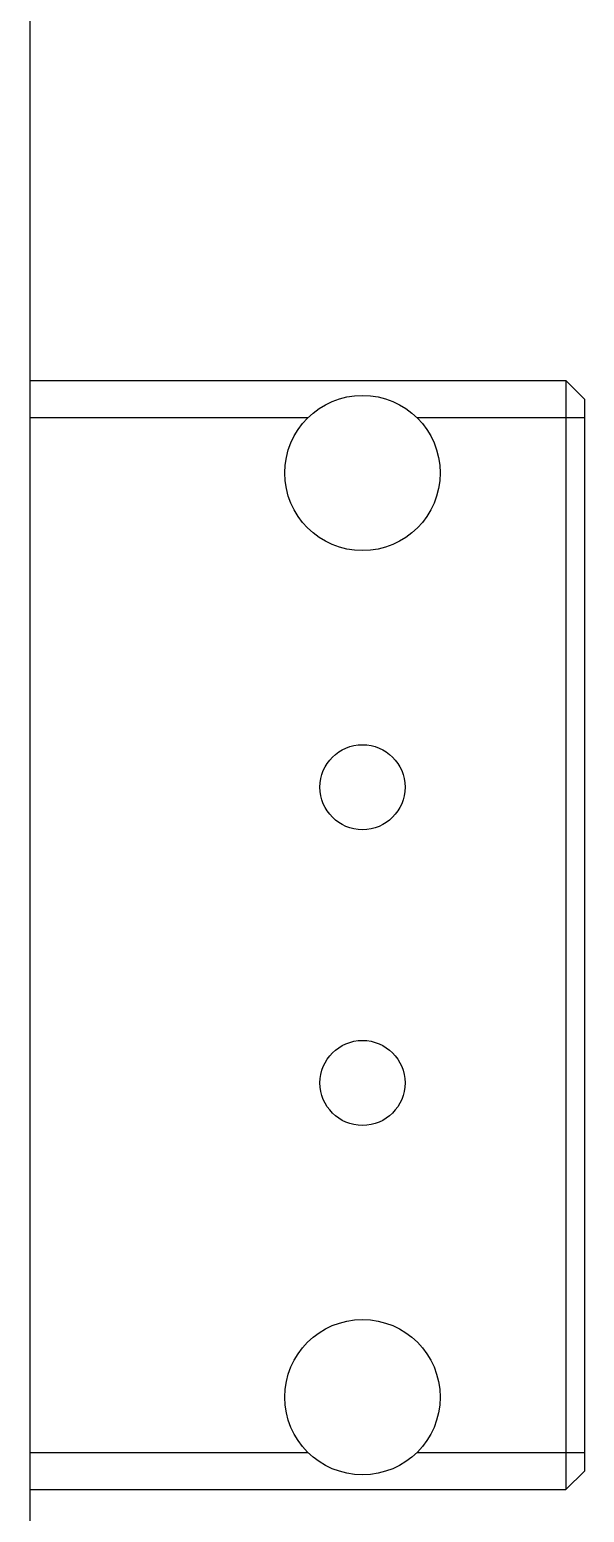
# Model space of a CAD drawing. Header units: millimetres. Extents: x 562 to 17351, y 2396 to 6995.
# Drawn here: x 9847.54 to 9862.54, y 3929.51 to 3969.62 of the extents above; entities that cross this region are included whole.
import ezdxf

# ---------------------------------------------------------------- set-up
doc = ezdxf.new("R2010")
doc.units = ezdxf.units.MM
doc.layers.add('02___PRT_ALL_AXES', color=7, linetype='Continuous')

msp = doc.modelspace()

# ---------------------------------------------------------------- linework, layer by layer
at = {"color": 7, "linetype": 'Continuous'}
for p, q in [((9847.541, 4020.13), (9847.541, 3685.13)), ((9847.541, 3960.13), (9862.041, 3960.13)), ((9862.541, 3959.63), (9862.041, 3960.13)), ((9862.041, 3960.13), (9862.041, 3930.13)), ((9862.541, 3959.63), (9862.541, 3930.63)), ((9858.01, 3959.13), (9862.541, 3959.13)), ((9858.01, 3931.13), (9862.541, 3931.13)), ((9862.541, 3930.63), (9862.041, 3930.13)), ((9847.541, 3930.13), (9862.041, 3930.13))]:
    msp.add_line(p, q, dxfattribs=at)
at = {"layer": '02___PRT_ALL_AXES', "color": 7, "linetype": 'Continuous'}
for p, q in [((9847.541, 3959.13), (9855.071, 3959.13)), ((9847.541, 3931.13), (9855.071, 3931.13))]:
    msp.add_line(p, q, dxfattribs=at)
for centre, radius in [((9856.541, 3957.63), 2.1), ((9856.541, 3949.13), 1.15), ((9856.541, 3941.13), 1.15), ((9856.541, 3932.63), 2.1)]:
    msp.add_circle(centre, radius, dxfattribs=at)

doc.saveas('drawing.dxf')
